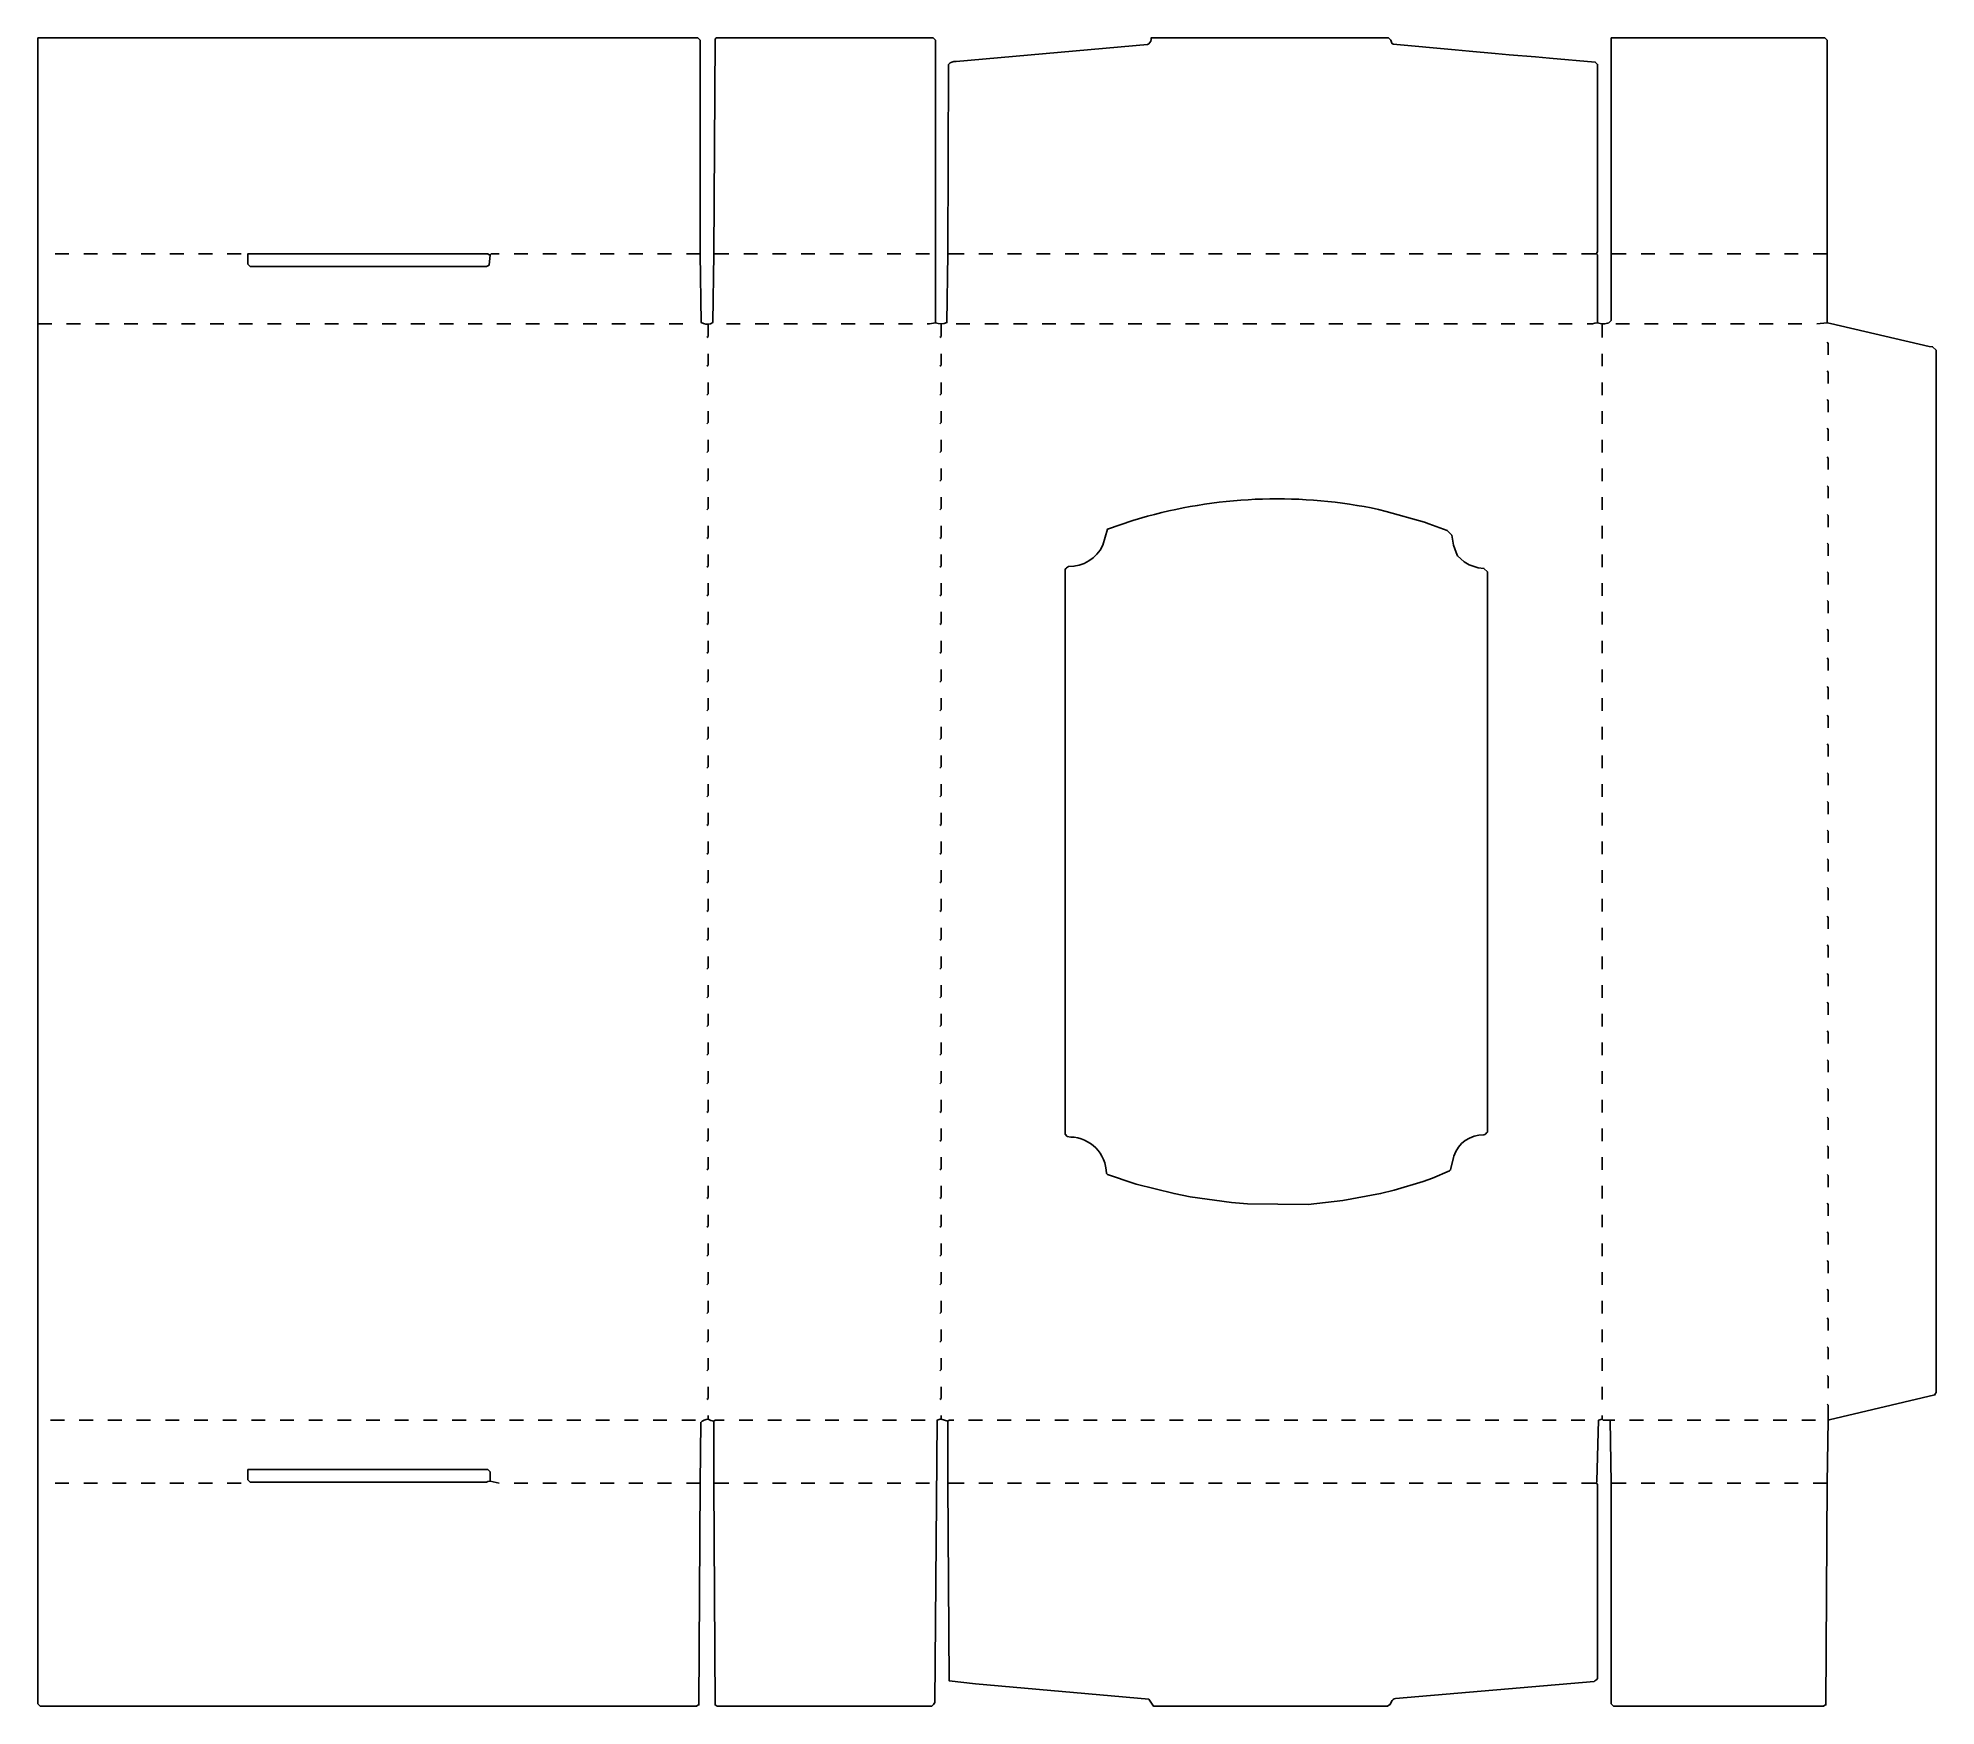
# Model space of a CAD drawing. Extents: x 85 to 1739, y 75 to 1528.
import ezdxf

# ---------------------------------------------------------------- set-up
doc = ezdxf.new("R2010")
doc.units = 0
doc.layers.get('0').update_dxf_attribs({"linetype": 'CONTINUOUS'})

msp = doc.modelspace()

# ---------------------------------------------------------------- linework, layer by layer
at = {"color": 250, "linetype": 'CONTINUOUS'}
for points in [[(867, 1280), (867, 1526), (865, 1528), (676, 1528), (675, 1527), (674, 1340), (673.00111, 1280.033296), (671, 1279, -0.188065), (662.99889, 1280.033296), (662, 1340), (662, 1526), (660, 1528), (85, 1528), (85, 1279), (85, 77), (87, 75), (659, 75), (660.1, 75.7), (661.000107, 76.010362), (662, 269), (662.490573, 321.990915, -0.183679), (669, 325, 0.078207), (674, 323), (675, 324), (683, 324)], [(860, 1279, 0.070182), (867, 1280, 0.206423), (877.00111, 1280.033296), (878, 1340), (878.49697, 1504.997006, -0.238466), (885.040984, 1507.54918), (1051.94, 1522.42), (1053, 1523, 0.278194), (1055, 1528), (1262, 1528), (1264, 1526), (1264.692308, 1523.461538), (1265.9, 1522.7), (1319.962069, 1517.544828), (1332.037931, 1516.455172), (1354.962069, 1514.544828), (1367.037931, 1513.455172), (1389.962069, 1511.544828), (1402.037931, 1510.455172), (1442, 1507), (1444, 1505), (1444, 1342), (1443, 1340), (1444, 1339), (1444, 1280)], [(1435, 1279, 0.083987), (1444, 1280, 0.223537), (1454, 1280), (1455, 1281), (1456, 1282), (1456, 1340), (1456, 1528), (1642, 1528), (1644, 1526), (1644, 1340), (1644, 1280)], [(1192, 512), (1221.946154, 515.430769), (1254.923077, 521.384615), (1266.911765, 524.352941), (1292.1, 531.8), (1300.1, 534.7), (1314.9, 541.2), (1316, 542), (1318.384615, 552.923077), (1318.7, 554.1, -0.328305), (1344.94, 572.42, 0.102944), (1348, 575), (1348, 1063), (1345, 1066), (1340.067568, 1066.405405), (1332.1, 1069.2), (1327.846154, 1071.769231), (1322, 1077), (1320.8, 1079.9), (1318.384615, 1086.076923), (1317, 1095), (1313, 1099), (1296.9, 1104.8), (1293.1, 1106.3), (1259.911765, 1115.647059), (1253.088235, 1117.352941, 0.119405), (1051.911765, 1111.352941), (1039.1, 1107.7), (1017, 1100), (1012.8, 1086.1, -0.296705), (983.053846, 1067.569231, 0.104664), (980, 1065), (980, 573), (982, 571), (984.911765, 570.647059, -0.403054), (1016, 539), (1017, 538), (1040.1, 530.3), (1041.9, 529.7), (1075.076923, 521.384615), (1088.923077, 518.615385), (1124.95122, 513.560976), (1139.009085, 512.490573), (1192, 512)], [(674, 323), (674, 269), (674.999893, 76.010362), (677, 75), (864, 75, 0.087433), (866.502032, 78.002016), (868.499777, 323.98171), (871.1, 324.8), (872, 325), (878, 323), (879, 324), (883, 324)], [(878, 323), (878, 269), (878.999865, 97.011626), (902.040984, 94.45082), (1053, 81), (1057, 75), (1261, 75), (1262.1, 75.7), (1263.307692, 76.461538), (1264.352941, 78.911765, -0.245172), (1268.037931, 81.544828), (1440.955446, 96.445545, 0.106921), (1444, 99), (1444, 268), (1443, 269), (1443.509427, 271.009085), (1444.998578, 323.962318), (1448, 325), (1448, 328)]]:
    msp.add_lwpolyline(points, format="xyb", dxfattribs=at)
for points in [[(100, 1340), (112, 1340)], [(125, 1340), (137, 1340)], [(150, 1340), (162, 1340)], [(175, 1340), (187, 1340)], [(200, 1340), (212, 1340)], [(225, 1340), (237, 1340)], [(250, 1340), (262, 1340)], [(487, 1340), (480, 1340), (479, 1339), (478.1, 1339.2), (477, 1340), (268, 1340), (268, 1331), (270, 1329), (476, 1329), (478.047059, 1330.211765), (479, 1339)], [(500, 1340), (512, 1340)], [(525, 1340), (537, 1340)], [(550, 1340), (562, 1340)], [(575, 1340), (587, 1340)], [(600, 1340), (612, 1340)], [(625, 1340), (637, 1340)], [(650, 1340), (662, 1340)], [(674, 1340), (687, 1340)], [(700, 1340), (712, 1340)], [(725, 1340), (737, 1340)], [(750, 1340), (762, 1340)], [(775, 1340), (787, 1340)], [(800, 1340), (812, 1340)], [(825, 1340), (837, 1340)], [(850, 1340), (862, 1340)], [(878, 1340), (892, 1340)], [(905, 1340), (917, 1340)], [(930, 1340), (942, 1340)], [(955, 1340), (967, 1340)], [(980, 1340), (992, 1340)], [(1005, 1340), (1017, 1340)], [(1030, 1340), (1042, 1340)], [(1055, 1340), (1067, 1340)], [(1080, 1340), (1092, 1340)], [(1105, 1340), (1117, 1340)], [(1130, 1340), (1142, 1340)], [(1155, 1340), (1167, 1340)], [(1180, 1340), (1192, 1340)], [(1205, 1340), (1217, 1340)], [(1230, 1340), (1242, 1340)], [(1255, 1340), (1267, 1340)], [(1280, 1340), (1292, 1340)], [(1305, 1340), (1317, 1340)], [(1330, 1340), (1342, 1340)], [(1355, 1340), (1367, 1340)], [(1380, 1340), (1392, 1340)], [(1405, 1340), (1417, 1340)], [(1430, 1340), (1443, 1340)], [(1456, 1340), (1469, 1340)], [(1482, 1340), (1494, 1340)], [(1507, 1340), (1519, 1340)], [(1532, 1340), (1544, 1340)], [(1557, 1340), (1569, 1340)], [(1582, 1340), (1594, 1340)], [(1607, 1340), (1619, 1340)], [(1632, 1340), (1644, 1340)], [(1448, 1267), (1448, 1279)], [(1645, 324), (1645.9, 324.2), (1738, 346), (1738.2, 346.9), (1739, 348), (1739, 1256), (1736, 1259), (1733.088235, 1259.352941), (1647.1, 1279.2), (1644, 1280), (1635, 1279)], [(1448, 1242), (1448, 1253)], [(1448, 1217), (1448, 1228)], [(1448, 1192), (1448, 1203)], [(1448, 1167), (1448, 1178)], [(1448, 1142), (1448, 1153)], [(1448, 1117), (1448, 1128)], [(1448, 1092), (1448, 1103)], [(1448, 1067), (1448, 1078)], [(1448, 1042), (1448, 1053)], [(1448, 1017), (1448, 1028)], [(1448, 992), (1448, 1003)], [(1448, 967), (1448, 978)], [(1448, 942), (1448, 953)], [(1448, 917), (1448, 928)], [(1448, 892), (1448, 903)], [(1448, 867), (1448, 878)], [(1448, 842), (1448, 853)], [(1448, 817), (1448, 828)], [(1448, 792), (1448, 803)], [(1448, 767), (1448, 778)], [(1448, 742), (1448, 753)], [(1448, 717), (1448, 728)], [(1448, 692), (1448, 703)], [(1448, 667), (1448, 678)], [(1448, 642), (1448, 653)], [(1448, 617), (1448, 628)], [(1448, 592), (1448, 603)], [(1448, 567), (1448, 578)], [(1448, 542), (1448, 553)], [(1448, 517), (1448, 528)], [(1448, 492), (1448, 503)], [(1448, 467), (1448, 478)], [(1448, 442), (1448, 453)], [(1448, 417), (1448, 428)], [(1448, 392), (1448, 403)], [(1448, 367), (1448, 378)], [(1448, 342), (1448, 353)], [(1455, 324), (1456, 269), (1456, 77), (1458, 75), (1641, 75), (1642.1, 75.7), (1643.000107, 76.010362), (1644, 269), (1645, 324), (1645, 337), (1644, 338)], [(96, 324), (108, 324)], [(121, 324), (133, 324)], [(146, 324), (158, 324)], [(171, 324), (183, 324)], [(196, 324), (208, 324)], [(221, 324), (233, 324)], [(246, 324), (258, 324)], [(271, 324), (283, 324)], [(296, 324), (308, 324)], [(321, 324), (333, 324)], [(346, 324), (358, 324)], [(371, 324), (383, 324)], [(396, 324), (408, 324)], [(421, 324), (433, 324)], [(446, 324), (458, 324)], [(471, 324), (483, 324)], [(496, 324), (508, 324)], [(521, 324), (533, 324)], [(546, 324), (558, 324)], [(571, 324), (583, 324)], [(596, 324), (608, 324)], [(621, 324), (633, 324)], [(646, 324), (658, 324)], [(696, 324), (708, 324)], [(721, 324), (733, 324)], [(746, 324), (758, 324)], [(771, 324), (783, 324)], [(796, 324), (808, 324)], [(821, 324), (833, 324)], [(846, 324), (858, 324)], [(896, 324), (908, 324)], [(921, 324), (933, 324)], [(946, 324), (958, 324)], [(971, 324), (983, 324)], [(996, 324), (1008, 324)], [(1021, 324), (1033, 324)], [(1046, 324), (1058, 324)], [(1071, 324), (1083, 324)], [(1096, 324), (1108, 324)], [(1121, 324), (1133, 324)], [(1146, 324), (1158, 324)], [(1171, 324), (1183, 324)], [(1196, 324), (1208, 324)], [(1221, 324), (1233, 324)], [(1246, 324), (1258, 324)], [(1271, 324), (1283, 324)], [(1296, 324), (1308, 324)], [(1321, 324), (1333, 324)], [(1346, 324), (1358, 324)], [(1371, 324), (1383, 324)], [(1396, 324), (1408, 324)], [(1421, 324), (1433, 324)], [(1459, 324), (1449, 324), (1448, 325)], [(1472, 324), (1484, 324)], [(1497, 324), (1509, 324)], [(1522, 324), (1534, 324)], [(1547, 324), (1559, 324)], [(1572, 324), (1584, 324)], [(1597, 324), (1609, 324)], [(1622, 324), (1634, 324)], [(100, 269), (112, 269)], [(125, 269), (137, 269)], [(150, 269), (162, 269)], [(175, 269), (187, 269)], [(200, 269), (212, 269)], [(225, 269), (237, 269)], [(250, 269), (262, 269)], [(487, 269), (479, 271), (477.1, 270.7), (476, 270), (270, 270), (268, 272), (268, 281), (477, 281), (479, 279), (479, 271)], [(500, 269), (512, 269)], [(525, 269), (537, 269)], [(550, 269), (562, 269)], [(575, 269), (587, 269)], [(600, 269), (612, 269)], [(625, 269), (637, 269)], [(650, 269), (662, 269)], [(674, 269), (687, 269)], [(700, 269), (712, 269)], [(725, 269), (737, 269)], [(750, 269), (762, 269)], [(775, 269), (787, 269)], [(800, 269), (812, 269)], [(825, 269), (837, 269)], [(850, 269), (862, 269)], [(878, 269), (892, 269)], [(905, 269), (917, 269)], [(930, 269), (942, 269)], [(955, 269), (967, 269)], [(980, 269), (992, 269)], [(1005, 269), (1017, 269)], [(1030, 269), (1042, 269)], [(1055, 269), (1067, 269)], [(1080, 269), (1092, 269)], [(1105, 269), (1117, 269)], [(1130, 269), (1142, 269)], [(1155, 269), (1167, 269)], [(1180, 269), (1192, 269)], [(1205, 269), (1217, 269)], [(1230, 269), (1242, 269)], [(1255, 269), (1267, 269)], [(1280, 269), (1292, 269)], [(1305, 269), (1317, 269)], [(1330, 269), (1342, 269)], [(1355, 269), (1367, 269)], [(1380, 269), (1392, 269)], [(1405, 269), (1417, 269)], [(1430, 269), (1443, 269)], [(1456, 269), (1469, 269)], [(1482, 269), (1494, 269)], [(1507, 269), (1519, 269)], [(1532, 269), (1544, 269)], [(1557, 269), (1569, 269)], [(1582, 269), (1594, 269)], [(1607, 269), (1619, 269)], [(1632, 269), (1644, 269)]]:
    msp.add_lwpolyline(points, dxfattribs=at)
at = {"color": 251, "linetype": 'CONTINUOUS'}
for points in [[(85, 1279), (97, 1279)], [(110, 1279), (122, 1279)], [(135, 1279), (147, 1279)], [(160, 1279), (172, 1279)], [(185, 1279), (197, 1279)], [(210, 1279), (222, 1279)], [(235, 1279), (247, 1279)], [(260, 1279), (272, 1279)], [(285, 1279), (297, 1279)], [(310, 1279), (322, 1279)], [(335, 1279), (347, 1279)], [(360, 1279), (372, 1279)], [(385, 1279), (397, 1279)], [(410, 1279), (422, 1279)], [(435, 1279), (447, 1279)], [(460, 1279), (472, 1279)], [(485, 1279), (497, 1279)], [(510, 1279), (522, 1279)], [(535, 1279), (547, 1279)], [(560, 1279), (572, 1279)], [(585, 1279), (597, 1279)], [(610, 1279), (622, 1279)], [(635, 1279), (647, 1279)], [(668, 1267), (669, 1268), (669, 1279)], [(685, 1279), (697, 1279)], [(710, 1279), (722, 1279)], [(735, 1279), (747, 1279)], [(760, 1279), (772, 1279)], [(785, 1279), (797, 1279)], [(810, 1279), (822, 1279)], [(835, 1279), (847, 1279)], [(871, 1267), (872, 1268), (872, 1279)], [(885, 1279), (897, 1279)], [(910, 1279), (922, 1279)], [(935, 1279), (947, 1279)], [(960, 1279), (972, 1279)], [(985, 1279), (997, 1279)], [(1010, 1279), (1022, 1279)], [(1035, 1279), (1047, 1279)], [(1060, 1279), (1072, 1279)], [(1085, 1279), (1097, 1279)], [(1110, 1279), (1122, 1279)], [(1135, 1279), (1147, 1279)], [(1160, 1279), (1172, 1279)], [(1185, 1279), (1197, 1279)], [(1210, 1279), (1222, 1279)], [(1235, 1279), (1247, 1279)], [(1260, 1279), (1272, 1279)], [(1285, 1279), (1297, 1279)], [(1310, 1279), (1322, 1279)], [(1335, 1279), (1347, 1279)], [(1360, 1279), (1372, 1279)], [(1385, 1279), (1397, 1279)], [(1410, 1279), (1422, 1279)], [(1460, 1279), (1472, 1279)], [(1485, 1279), (1497, 1279)], [(1510, 1279), (1522, 1279)], [(1535, 1279), (1547, 1279)], [(1560, 1279), (1572, 1279)], [(1585, 1279), (1597, 1279)], [(1610, 1279), (1622, 1279)], [(1645, 1252), (1645, 1262), (1644, 1263)], [(1645, 1227), (1645, 1237), (1644, 1238)], [(1645, 1202), (1645, 1212), (1644, 1213)], [(1645, 1177), (1645, 1187), (1644, 1188)], [(1645, 1152), (1645, 1162), (1644, 1163)], [(1645, 1127), (1645, 1137), (1644, 1138)], [(1645, 1102), (1645, 1112), (1644, 1113)], [(1645, 1077), (1645, 1087), (1644, 1088)], [(1645, 1052), (1645, 1062), (1644, 1063)], [(1645, 1027), (1645, 1037), (1644, 1038)], [(1645, 1002), (1645, 1012), (1644, 1013)], [(1645, 977), (1645, 987), (1644, 988)], [(1645, 952), (1645, 962), (1644, 963)], [(1645, 927), (1645, 937), (1644, 938)], [(1645, 902), (1645, 912), (1644, 913)], [(1645, 877), (1645, 887), (1644, 888)], [(1645, 852), (1645, 862), (1644, 863)], [(1645, 827), (1645, 837), (1644, 838)], [(1645, 802), (1645, 812), (1644, 813)], [(1645, 777), (1645, 787), (1644, 788)], [(1645, 752), (1645, 762), (1644, 763)], [(1645, 727), (1645, 737), (1644, 738)], [(1645, 702), (1645, 712), (1644, 713)], [(1645, 677), (1645, 687), (1644, 688)], [(1645, 652), (1645, 662), (1644, 663)], [(1645, 627), (1645, 637), (1644, 638)], [(1645, 602), (1645, 612), (1644, 613)], [(1645, 577), (1645, 587), (1644, 588)], [(1645, 552), (1645, 562), (1644, 563)], [(1645, 527), (1645, 537), (1644, 538)], [(1645, 502), (1645, 512), (1644, 513)], [(1645, 477), (1645, 487), (1644, 488)], [(1645, 452), (1645, 462), (1644, 463)], [(1645, 427), (1645, 437), (1644, 438)], [(1645, 402), (1645, 412), (1644, 413)], [(1645, 377), (1645, 387), (1644, 388)], [(1645, 352), (1645, 362), (1644, 363)], [(669, 325), (669, 328)], [(872, 325), (872, 328)]]:
    msp.add_lwpolyline(points, dxfattribs=at)
at = {"color": 252, "linetype": 'CONTINUOUS'}
for points in [[(668, 1242), (669, 1243), (669, 1253)], [(871, 1242), (872, 1243), (872, 1253)], [(668, 1217), (669, 1218), (669, 1228)], [(871, 1217), (872, 1218), (872, 1228)], [(668, 1192), (669, 1193), (669, 1203)], [(871, 1192), (872, 1193), (872, 1203)], [(668, 1167), (669, 1168), (669, 1178)], [(871, 1167), (872, 1168), (872, 1178)], [(668, 1142), (669, 1143), (669, 1153)], [(871, 1142), (872, 1143), (872, 1153)], [(668, 1117), (669, 1118), (669, 1128)], [(871, 1117), (872, 1118), (872, 1128)], [(668, 1092), (669, 1093), (669, 1103)], [(871, 1092), (872, 1093), (872, 1103)], [(668, 1067), (669, 1068), (669, 1078)], [(871, 1067), (872, 1068), (872, 1078)], [(668, 1042), (669, 1043), (669, 1053)], [(871, 1042), (872, 1043), (872, 1053)], [(668, 1017), (669, 1018), (669, 1028)], [(871, 1017), (872, 1018), (872, 1028)], [(668, 992), (669, 993), (669, 1003)], [(871, 992), (872, 993), (872, 1003)], [(668, 967), (669, 968), (669, 978)], [(871, 967), (872, 968), (872, 978)], [(668, 942), (669, 943), (669, 953)], [(871, 942), (872, 943), (872, 953)], [(668, 917), (669, 918), (669, 928)], [(871, 917), (872, 918), (872, 928)], [(668, 892), (669, 893), (669, 903)], [(871, 892), (872, 893), (872, 903)], [(668, 867), (669, 868), (669, 878)], [(871, 867), (872, 868), (872, 878)], [(668, 842), (669, 843), (669, 853)], [(871, 842), (872, 843), (872, 853)], [(668, 817), (669, 818), (669, 828)], [(871, 817), (872, 818), (872, 828)], [(668, 792), (669, 793), (669, 803)], [(871, 792), (872, 793), (872, 803)], [(668, 767), (669, 768), (669, 778)], [(871, 767), (872, 768), (872, 778)], [(668, 742), (669, 743), (669, 753)], [(871, 742), (872, 743), (872, 753)], [(668, 717), (669, 718), (669, 728)], [(871, 717), (872, 718), (872, 728)], [(668, 692), (669, 693), (669, 703)], [(871, 692), (872, 693), (872, 703)], [(668, 667), (669, 668), (669, 678)], [(871, 667), (872, 668), (872, 678)], [(668, 642), (669, 643), (669, 653)], [(871, 642), (872, 643), (872, 653)], [(668, 617), (669, 618), (669, 628)], [(871, 617), (872, 618), (872, 628)], [(668, 592), (669, 593), (669, 603)], [(871, 592), (872, 593), (872, 603)], [(668, 567), (669, 568), (669, 578)], [(871, 567), (872, 568), (872, 578)], [(668, 542), (669, 543), (669, 553)], [(871, 542), (872, 543), (872, 553)], [(668, 517), (669, 518), (669, 528)], [(871, 517), (872, 518), (872, 528)], [(668, 492), (669, 493), (669, 503)], [(871, 492), (872, 493), (872, 503)], [(668, 467), (669, 468), (669, 478)], [(871, 467), (872, 468), (872, 478)], [(668, 442), (669, 443), (669, 453)], [(871, 442), (872, 443), (872, 453)], [(668, 417), (669, 418), (669, 428)], [(871, 417), (872, 418), (872, 428)], [(668, 392), (669, 393), (669, 403)], [(871, 392), (872, 393), (872, 403)], [(668, 367), (669, 368), (669, 378)], [(871, 367), (872, 368), (872, 378)], [(668, 342), (669, 343), (669, 353)], [(871, 342), (872, 343), (872, 353)]]:
    msp.add_lwpolyline(points, dxfattribs=at)

doc.saveas('drawing.dxf')
